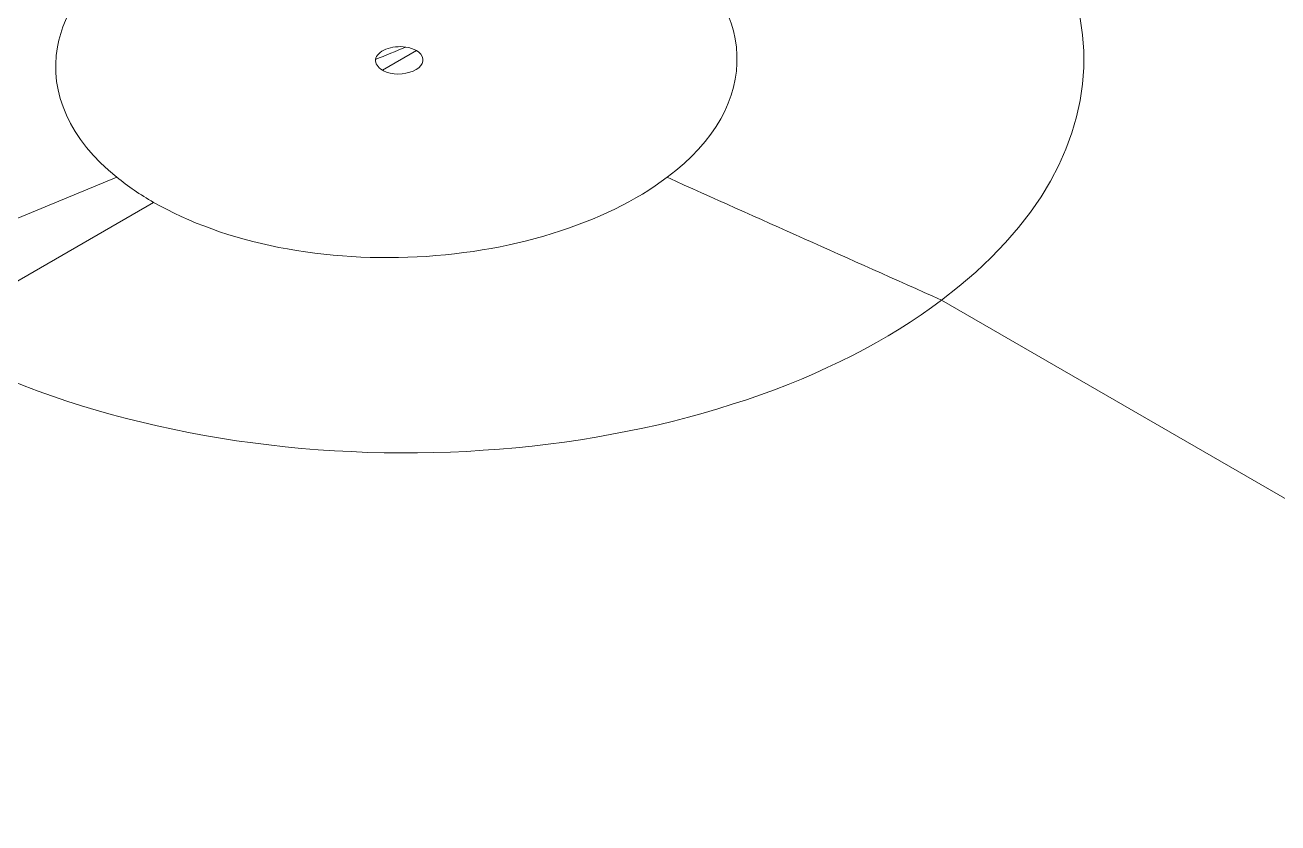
# Model space of a CAD drawing. Header units: millimetres. Extents: x 474.7 to 528.3, y 13.1 to 23.5.
# Drawn here: x 511.45104 to 511.46507, y 19.93636 to 19.9453 of the extents above; entities that cross this region are included whole.
import ezdxf

# ---------------------------------------------------------------- set-up
doc = ezdxf.new("R2010")
doc.units = ezdxf.units.MM
doc.header["$LTSCALE"] = 2.5
doc.layers.add('I-ARQ', color=8, linetype='Continuous')

msp = doc.modelspace()

# ---------------------------------------------------------------- linework, layer by layer
at = {"layer": 'I-ARQ', "lineweight": 5}
for points, knots in [([(511.494685, 19.931729, 18.195494), (511.505869, 19.942363, 18.180456), (511.502541, 19.956072, 18.161068), (511.486726, 19.96452, 18.149121), (511.486726, 19.96452, 18.149121), (511.47091, 19.972969, 18.137173), (511.446978, 19.97382, 18.135968), (511.429484, 19.966558, 18.146239)], [0, 0, 0, 0, 0.5, 0.5, 0.5, 0.5, 1, 1, 1, 1]), ([(511.485876, 19.928031, 18.200724), (511.501468, 19.937033, 18.187993), (511.502479, 19.951438, 18.167622), (511.4882, 19.961139, 18.153903), (511.4882, 19.961139, 18.153903), (511.47392, 19.97084, 18.140184), (511.449135, 19.972587, 18.137713), (511.431232, 19.965154, 18.148224)], [0, 0, 0, 0, 0.5, 0.5, 0.5, 0.5, 1, 1, 1, 1]), ([(511.485405, 19.928303, 18.200339), (511.50068, 19.937123, 18.187867), (511.501747, 19.95122, 18.16793), (511.48786, 19.960774, 18.154418), (511.48786, 19.960774, 18.154418), (511.473975, 19.970328, 18.140907), (511.449744, 19.97217, 18.138302), (511.432047, 19.965016, 18.148419)], [0, 0, 0, 0, 0.5, 0.5, 0.5, 0.5, 1, 1, 1, 1]), ([(511.483241, 19.929552, 18.198573), (511.497395, 19.937724, 18.187017), (511.498383, 19.950786, 18.168543), (511.485517, 19.959639, 18.156024), (511.485517, 19.959639, 18.156024), (511.47265, 19.968492, 18.143504), (511.450199, 19.970198, 18.141091), (511.433802, 19.96357, 18.150465)], [0, 0, 0, 0, 0.5, 0.5, 0.5, 0.5, 1, 1, 1, 1]), ([(511.461304, 19.942218, 18.180661), (511.463502, 19.943861, 18.178337), (511.46342, 19.946166, 18.175078), (511.461105, 19.947755, 18.172831), (511.461105, 19.947755, 18.172831), (511.458792, 19.949343, 18.170585), (511.454873, 19.949785, 18.169959), (511.451694, 19.948818, 18.171328)], [0, 0, 0, 0, 0.5, 0.5, 0.5, 0.5, 1, 1, 1, 1]), ([(511.458233, 19.943594, 18.178715), (511.459312, 19.944401, 18.177573), (511.459271, 19.945532, 18.175974), (511.458135, 19.946313, 18.17487), (511.458135, 19.946313, 18.17487), (511.456999, 19.947093, 18.173767), (511.455074, 19.947311, 18.173458), (511.453512, 19.946835, 18.174131)], [0, 0, 0, 0, 0.5, 0.5, 0.5, 0.5, 1, 1, 1, 1]), ([(511.451407, 19.945055, 18.176649), (511.451407, 19.945055, 18.176649), (511.451422, 19.94513, 18.176543), (511.451422, 19.94513, 18.176543), (511.451422, 19.94513, 18.176543), (511.451422, 19.94513, 18.176543), (511.451443, 19.945204, 18.176437), (511.451443, 19.945204, 18.176437), (511.451443, 19.945204, 18.176437), (511.451443, 19.945204, 18.176437), (511.451466, 19.945278, 18.176333), (511.451466, 19.945278, 18.176333), (511.451466, 19.945278, 18.176333), (511.451466, 19.945278, 18.176333), (511.451495, 19.945351, 18.17623), (511.451495, 19.945351, 18.17623), (511.451495, 19.945351, 18.17623), (511.451495, 19.945351, 18.17623), (511.451528, 19.945424, 18.176127), (511.451528, 19.945424, 18.176127), (511.451528, 19.945424, 18.176127), (511.451528, 19.945424, 18.176127), (511.451565, 19.945496, 18.176025), (511.451565, 19.945496, 18.176025), (511.451565, 19.945496, 18.176025), (511.451565, 19.945496, 18.176025), (511.451606, 19.945567, 18.175925), (511.451606, 19.945567, 18.175925), (511.451606, 19.945567, 18.175925), (511.451606, 19.945567, 18.175925), (511.451651, 19.945637, 18.175825), (511.451651, 19.945637, 18.175825), (511.451651, 19.945637, 18.175825), (511.451651, 19.945637, 18.175825), (511.451701, 19.945707, 18.175727), (511.451701, 19.945707, 18.175727), (511.451701, 19.945707, 18.175727), (511.451701, 19.945707, 18.175727), (511.451754, 19.945775, 18.17563), (511.451754, 19.945775, 18.17563), (511.451754, 19.945775, 18.17563), (511.451754, 19.945775, 18.17563), (511.451811, 19.945842, 18.175535), (511.451811, 19.945842, 18.175535), (511.451811, 19.945842, 18.175535), (511.451811, 19.945842, 18.175535), (511.451872, 19.945908, 18.175442), (511.451872, 19.945908, 18.175442), (511.451872, 19.945908, 18.175442), (511.451872, 19.945908, 18.175442), (511.451936, 19.945974, 18.17535), (511.451936, 19.945974, 18.17535), (511.451936, 19.945974, 18.17535), (511.451936, 19.945974, 18.17535), (511.452005, 19.946037, 18.17526), (511.452005, 19.946037, 18.17526), (511.452005, 19.946037, 18.17526), (511.452005, 19.946037, 18.17526), (511.452076, 19.946099, 18.175172), (511.452076, 19.946099, 18.175172), (511.452076, 19.946099, 18.175172), (511.452076, 19.946099, 18.175172), (511.452151, 19.94616, 18.175086), (511.452151, 19.94616, 18.175086), (511.452151, 19.94616, 18.175086), (511.452151, 19.94616, 18.175086), (511.45223, 19.946219, 18.175002), (511.45223, 19.946219, 18.175002), (511.45223, 19.946219, 18.175002), (511.45223, 19.946219, 18.175002), (511.452311, 19.946277, 18.174921), (511.452311, 19.946277, 18.174921), (511.452311, 19.946277, 18.174921), (511.452311, 19.946277, 18.174921), (511.452396, 19.946333, 18.174841), (511.452396, 19.946333, 18.174841), (511.452396, 19.946333, 18.174841), (511.452396, 19.946333, 18.174841), (511.452484, 19.946389, 18.174762), (511.452484, 19.946389, 18.174762), (511.452484, 19.946389, 18.174762), (511.452484, 19.946389, 18.174762), (511.452575, 19.946442, 18.174688), (511.452575, 19.946442, 18.174688), (511.452575, 19.946442, 18.174688), (511.452575, 19.946442, 18.174688), (511.452669, 19.946493, 18.174615), (511.452669, 19.946493, 18.174615), (511.452669, 19.946493, 18.174615), (511.452669, 19.946493, 18.174615), (511.452765, 19.946542, 18.174545), (511.452765, 19.946542, 18.174545), (511.452765, 19.946542, 18.174545), (511.452765, 19.946542, 18.174545), (511.452865, 19.94659, 18.174478), (511.452865, 19.94659, 18.174478), (511.452865, 19.94659, 18.174478), (511.452865, 19.94659, 18.174478), (511.452967, 19.946636, 18.174413), (511.452967, 19.946636, 18.174413), (511.452967, 19.946636, 18.174413), (511.452967, 19.946636, 18.174413), (511.453072, 19.94668, 18.174351), (511.453072, 19.94668, 18.174351), (511.453072, 19.94668, 18.174351), (511.453072, 19.94668, 18.174351), (511.453179, 19.946722, 18.174291), (511.453179, 19.946722, 18.174291), (511.453179, 19.946722, 18.174291), (511.453179, 19.946722, 18.174291), (511.453287, 19.946762, 18.174235), (511.453287, 19.946762, 18.174235), (511.453287, 19.946762, 18.174235), (511.453287, 19.946762, 18.174235), (511.453399, 19.9468, 18.174181), (511.453399, 19.9468, 18.174181), (511.453399, 19.9468, 18.174181), (511.453399, 19.9468, 18.174181), (511.453512, 19.946835, 18.174131), (511.453512, 19.946835, 18.174131)], [0, 0, 0, 0, 0.033333, 0.033333, 0.033333, 0.033333, 0.066667, 0.066667, 0.066667, 0.066667, 0.1, 0.1, 0.1, 0.1, 0.133333, 0.133333, 0.133333, 0.133333, 0.166667, 0.166667, 0.166667, 0.166667, 0.2, 0.2, 0.2, 0.2, 0.233333, 0.233333, 0.233333, 0.233333, 0.266667, 0.266667, 0.266667, 0.266667, 0.3, 0.3, 0.3, 0.3, 0.333333, 0.333333, 0.333333, 0.333333, 0.366667, 0.366667, 0.366667, 0.366667, 0.4, 0.4, 0.4, 0.4, 0.433333, 0.433333, 0.433333, 0.433333, 0.466667, 0.466667, 0.466667, 0.466667, 0.5, 0.5, 0.5, 0.5, 0.533333, 0.533333, 0.533333, 0.533333, 0.566667, 0.566667, 0.566667, 0.566667, 0.6, 0.6, 0.6, 0.6, 0.633333, 0.633333, 0.633333, 0.633333, 0.666667, 0.666667, 0.666667, 0.666667, 0.7, 0.7, 0.7, 0.7, 0.733333, 0.733333, 0.733333, 0.733333, 0.766667, 0.766667, 0.766667, 0.766667, 0.8, 0.8, 0.8, 0.8, 0.833333, 0.833333, 0.833333, 0.833333, 0.866667, 0.866667, 0.866667, 0.866667, 0.9, 0.9, 0.9, 0.9, 0.933333, 0.933333, 0.933333, 0.933333, 0.966667, 0.966667, 0.966667, 0.966667, 1, 1, 1, 1]), ([(511.455307, 19.945053, 18.176651), (511.45523, 19.945064, 18.176636), (511.455148, 19.945055, 18.176649), (511.455083, 19.945028, 18.176687), (511.455083, 19.945028, 18.176687), (511.455018, 19.945001, 18.176725), (511.454976, 19.94496, 18.176783), (511.454967, 19.944914, 18.176848)], [0, 0, 0, 0, 0.5, 0.5, 0.5, 0.5, 1, 1, 1, 1]), ([(511.455427, 19.945013, 18.176708), (511.455427, 19.945013, 18.176708), (511.455454, 19.944994, 18.176736), (511.455454, 19.944994, 18.176736), (511.455454, 19.944994, 18.176736), (511.455454, 19.944994, 18.176736), (511.455476, 19.944972, 18.176766), (511.455476, 19.944972, 18.176766), (511.455476, 19.944972, 18.176766), (511.455476, 19.944972, 18.176766), (511.455491, 19.944948, 18.176801), (511.455491, 19.944948, 18.176801), (511.455491, 19.944948, 18.176801), (511.455491, 19.944948, 18.176801), (511.455498, 19.944922, 18.176837), (511.455498, 19.944922, 18.176837), (511.455498, 19.944922, 18.176837), (511.455498, 19.944922, 18.176837), (511.455498, 19.944896, 18.176873), (511.455498, 19.944896, 18.176873), (511.455498, 19.944896, 18.176873), (511.455498, 19.944896, 18.176873), (511.455491, 19.94487, 18.17691), (511.455491, 19.94487, 18.17691), (511.455491, 19.94487, 18.17691), (511.455491, 19.94487, 18.17691), (511.455475, 19.944845, 18.176945), (511.455475, 19.944845, 18.176945), (511.455475, 19.944845, 18.176945), (511.455475, 19.944845, 18.176945), (511.455452, 19.944822, 18.176978), (511.455452, 19.944822, 18.176978), (511.455452, 19.944822, 18.176978), (511.455452, 19.944822, 18.176978), (511.455424, 19.944801, 18.177007), (511.455424, 19.944801, 18.177007), (511.455424, 19.944801, 18.177007), (511.455424, 19.944801, 18.177007), (511.455389, 19.944784, 18.177032), (511.455389, 19.944784, 18.177032), (511.455389, 19.944784, 18.177032), (511.455389, 19.944784, 18.177032), (511.455351, 19.94477, 18.177052), (511.455351, 19.94477, 18.177052), (511.455351, 19.94477, 18.177052), (511.455351, 19.94477, 18.177052), (511.455308, 19.944759, 18.177067), (511.455308, 19.944759, 18.177067), (511.455308, 19.944759, 18.177067), (511.455308, 19.944759, 18.177067), (511.455265, 19.944753, 18.177076), (511.455265, 19.944753, 18.177076), (511.455265, 19.944753, 18.177076), (511.455265, 19.944753, 18.177076), (511.455219, 19.944751, 18.177078), (511.455219, 19.944751, 18.177078), (511.455219, 19.944751, 18.177078), (511.455219, 19.944751, 18.177078), (511.455175, 19.944754, 18.177074), (511.455175, 19.944754, 18.177074), (511.455175, 19.944754, 18.177074), (511.455175, 19.944754, 18.177074), (511.455133, 19.944761, 18.177064), (511.455133, 19.944761, 18.177064), (511.455133, 19.944761, 18.177064), (511.455133, 19.944761, 18.177064), (511.455092, 19.944773, 18.177048), (511.455092, 19.944773, 18.177048), (511.455092, 19.944773, 18.177048), (511.455092, 19.944773, 18.177048), (511.455057, 19.944788, 18.177027), (511.455057, 19.944788, 18.177027), (511.455057, 19.944788, 18.177027), (511.455057, 19.944788, 18.177027), (511.455046, 19.944793, 18.177019), (511.455046, 19.944793, 18.177019)], [0, 0, 0, 0, 0.052632, 0.052632, 0.052632, 0.052632, 0.105263, 0.105263, 0.105263, 0.105263, 0.157895, 0.157895, 0.157895, 0.157895, 0.210526, 0.210526, 0.210526, 0.210526, 0.263158, 0.263158, 0.263158, 0.263158, 0.315789, 0.315789, 0.315789, 0.315789, 0.368421, 0.368421, 0.368421, 0.368421, 0.421053, 0.421053, 0.421053, 0.421053, 0.473684, 0.473684, 0.473684, 0.473684, 0.526316, 0.526316, 0.526316, 0.526316, 0.578947, 0.578947, 0.578947, 0.578947, 0.631579, 0.631579, 0.631579, 0.631579, 0.684211, 0.684211, 0.684211, 0.684211, 0.736842, 0.736842, 0.736842, 0.736842, 0.789474, 0.789474, 0.789474, 0.789474, 0.842105, 0.842105, 0.842105, 0.842105, 0.894737, 0.894737, 0.894737, 0.894737, 0.947368, 0.947368, 0.947368, 0.947368, 1, 1, 1, 1]), ([(511.458233, 19.943594, 18.178715), (511.458233, 19.943594, 18.178715), (511.458167, 19.943546, 18.178783), (511.458167, 19.943546, 18.178783), (511.458167, 19.943546, 18.178783), (511.458167, 19.943546, 18.178783), (511.458099, 19.943498, 18.17885), (511.458099, 19.943498, 18.17885), (511.458099, 19.943498, 18.17885), (511.458099, 19.943498, 18.17885), (511.458029, 19.943452, 18.178915), (511.458029, 19.943452, 18.178915), (511.458029, 19.943452, 18.178915), (511.458029, 19.943452, 18.178915), (511.457956, 19.943407, 18.178979), (511.457956, 19.943407, 18.178979), (511.457956, 19.943407, 18.178979), (511.457956, 19.943407, 18.178979), (511.457882, 19.943364, 18.17904), (511.457882, 19.943364, 18.17904), (511.457882, 19.943364, 18.17904), (511.457882, 19.943364, 18.17904), (511.457805, 19.943321, 18.179101), (511.457805, 19.943321, 18.179101), (511.457805, 19.943321, 18.179101), (511.457805, 19.943321, 18.179101), (511.457727, 19.94328, 18.179159), (511.457727, 19.94328, 18.179159), (511.457727, 19.94328, 18.179159), (511.457727, 19.94328, 18.179159), (511.457646, 19.943239, 18.179216), (511.457646, 19.943239, 18.179216), (511.457646, 19.943239, 18.179216), (511.457646, 19.943239, 18.179216), (511.457564, 19.9432, 18.179272), (511.457564, 19.9432, 18.179272), (511.457564, 19.9432, 18.179272), (511.457564, 19.9432, 18.179272), (511.457481, 19.943162, 18.179326), (511.457481, 19.943162, 18.179326), (511.457481, 19.943162, 18.179326), (511.457481, 19.943162, 18.179326), (511.457395, 19.943126, 18.179376), (511.457395, 19.943126, 18.179376), (511.457395, 19.943126, 18.179376), (511.457395, 19.943126, 18.179376), (511.457308, 19.943091, 18.179427), (511.457308, 19.943091, 18.179427), (511.457308, 19.943091, 18.179427), (511.457308, 19.943091, 18.179427), (511.457219, 19.943057, 18.179475), (511.457219, 19.943057, 18.179475), (511.457219, 19.943057, 18.179475), (511.457219, 19.943057, 18.179475), (511.457129, 19.943024, 18.17952), (511.457129, 19.943024, 18.17952), (511.457129, 19.943024, 18.17952), (511.457129, 19.943024, 18.17952), (511.457038, 19.942994, 18.179564), (511.457038, 19.942994, 18.179564), (511.457038, 19.942994, 18.179564), (511.457038, 19.942994, 18.179564), (511.456945, 19.942964, 18.179606), (511.456945, 19.942964, 18.179606), (511.456945, 19.942964, 18.179606), (511.456945, 19.942964, 18.179606), (511.45685, 19.942935, 18.179646), (511.45685, 19.942935, 18.179646), (511.45685, 19.942935, 18.179646), (511.45685, 19.942935, 18.179646), (511.456755, 19.942909, 18.179684), (511.456755, 19.942909, 18.179684), (511.456755, 19.942909, 18.179684), (511.456755, 19.942909, 18.179684), (511.456658, 19.942884, 18.179719), (511.456658, 19.942884, 18.179719), (511.456658, 19.942884, 18.179719), (511.456658, 19.942884, 18.179719), (511.456561, 19.94286, 18.179753), (511.456561, 19.94286, 18.179753), (511.456561, 19.94286, 18.179753), (511.456561, 19.94286, 18.179753), (511.456462, 19.942838, 18.179784), (511.456462, 19.942838, 18.179784), (511.456462, 19.942838, 18.179784), (511.456462, 19.942838, 18.179784), (511.456363, 19.942817, 18.179813), (511.456363, 19.942817, 18.179813), (511.456363, 19.942817, 18.179813), (511.456363, 19.942817, 18.179813), (511.456262, 19.942798, 18.17984), (511.456262, 19.942798, 18.17984), (511.456262, 19.942798, 18.17984), (511.456262, 19.942798, 18.17984), (511.45616, 19.942781, 18.179865), (511.45616, 19.942781, 18.179865), (511.45616, 19.942781, 18.179865), (511.45616, 19.942781, 18.179865), (511.456059, 19.942765, 18.179888), (511.456059, 19.942765, 18.179888), (511.456059, 19.942765, 18.179888), (511.456059, 19.942765, 18.179888), (511.455956, 19.942751, 18.179908), (511.455956, 19.942751, 18.179908), (511.455956, 19.942751, 18.179908), (511.455956, 19.942751, 18.179908), (511.455853, 19.942737, 18.179926), (511.455853, 19.942737, 18.179926), (511.455853, 19.942737, 18.179926), (511.455853, 19.942737, 18.179926), (511.455749, 19.942726, 18.179942), (511.455749, 19.942726, 18.179942), (511.455749, 19.942726, 18.179942), (511.455749, 19.942726, 18.179942), (511.455644, 19.942717, 18.179955), (511.455644, 19.942717, 18.179955), (511.455644, 19.942717, 18.179955), (511.455644, 19.942717, 18.179955), (511.455539, 19.942709, 18.179966), (511.455539, 19.942709, 18.179966), (511.455539, 19.942709, 18.179966), (511.455539, 19.942709, 18.179966), (511.455435, 19.942703, 18.179975), (511.455435, 19.942703, 18.179975), (511.455435, 19.942703, 18.179975), (511.455435, 19.942703, 18.179975), (511.455329, 19.942699, 18.179981), (511.455329, 19.942699, 18.179981), (511.455329, 19.942699, 18.179981), (511.455329, 19.942699, 18.179981), (511.455225, 19.942696, 18.179985), (511.455225, 19.942696, 18.179985), (511.455225, 19.942696, 18.179985), (511.455225, 19.942696, 18.179985), (511.455119, 19.942695, 18.179987), (511.455119, 19.942695, 18.179987), (511.455119, 19.942695, 18.179987), (511.455119, 19.942695, 18.179987), (511.455014, 19.942695, 18.179986), (511.455014, 19.942695, 18.179986), (511.455014, 19.942695, 18.179986), (511.455014, 19.942695, 18.179986), (511.454909, 19.942697, 18.179984), (511.454909, 19.942697, 18.179984), (511.454909, 19.942697, 18.179984), (511.454909, 19.942697, 18.179984), (511.454804, 19.942701, 18.179978), (511.454804, 19.942701, 18.179978), (511.454804, 19.942701, 18.179978), (511.454804, 19.942701, 18.179978), (511.4547, 19.942707, 18.179969), (511.4547, 19.942707, 18.179969), (511.4547, 19.942707, 18.179969), (511.4547, 19.942707, 18.179969), (511.454596, 19.942714, 18.179959), (511.454596, 19.942714, 18.179959), (511.454596, 19.942714, 18.179959), (511.454596, 19.942714, 18.179959), (511.454492, 19.942722, 18.179948), (511.454492, 19.942722, 18.179948), (511.454492, 19.942722, 18.179948), (511.454492, 19.942722, 18.179948), (511.454389, 19.942733, 18.179933), (511.454389, 19.942733, 18.179933), (511.454389, 19.942733, 18.179933), (511.454389, 19.942733, 18.179933), (511.454287, 19.942746, 18.179915), (511.454287, 19.942746, 18.179915), (511.454287, 19.942746, 18.179915), (511.454287, 19.942746, 18.179915), (511.454184, 19.942759, 18.179896), (511.454184, 19.942759, 18.179896), (511.454184, 19.942759, 18.179896), (511.454184, 19.942759, 18.179896), (511.454084, 19.942775, 18.179874), (511.454084, 19.942775, 18.179874), (511.454084, 19.942775, 18.179874), (511.454084, 19.942775, 18.179874), (511.453983, 19.942792, 18.179849), (511.453983, 19.942792, 18.179849), (511.453983, 19.942792, 18.179849), (511.453983, 19.942792, 18.179849), (511.453884, 19.94281, 18.179823), (511.453884, 19.94281, 18.179823), (511.453884, 19.94281, 18.179823), (511.453884, 19.94281, 18.179823), (511.453786, 19.942831, 18.179794), (511.453786, 19.942831, 18.179794), (511.453786, 19.942831, 18.179794), (511.453786, 19.942831, 18.179794), (511.453689, 19.942853, 18.179763), (511.453689, 19.942853, 18.179763), (511.453689, 19.942853, 18.179763), (511.453689, 19.942853, 18.179763), (511.453593, 19.942876, 18.17973), (511.453593, 19.942876, 18.17973), (511.453593, 19.942876, 18.17973), (511.453593, 19.942876, 18.17973), (511.453498, 19.942901, 18.179695), (511.453498, 19.942901, 18.179695), (511.453498, 19.942901, 18.179695), (511.453498, 19.942901, 18.179695), (511.453404, 19.942928, 18.179657), (511.453404, 19.942928, 18.179657), (511.453404, 19.942928, 18.179657), (511.453404, 19.942928, 18.179657), (511.453312, 19.942955, 18.179618), (511.453312, 19.942955, 18.179618), (511.453312, 19.942955, 18.179618), (511.453312, 19.942955, 18.179618), (511.453222, 19.942985, 18.179576), (511.453222, 19.942985, 18.179576), (511.453222, 19.942985, 18.179576), (511.453222, 19.942985, 18.179576), (511.453133, 19.943016, 18.179532), (511.453133, 19.943016, 18.179532), (511.453133, 19.943016, 18.179532), (511.453133, 19.943016, 18.179532), (511.453046, 19.943049, 18.179486), (511.453046, 19.943049, 18.179486), (511.453046, 19.943049, 18.179486), (511.453046, 19.943049, 18.179486), (511.452959, 19.943082, 18.179439), (511.452959, 19.943082, 18.179439), (511.452959, 19.943082, 18.179439), (511.452959, 19.943082, 18.179439), (511.452876, 19.943118, 18.179389), (511.452876, 19.943118, 18.179389), (511.452876, 19.943118, 18.179389), (511.452876, 19.943118, 18.179389), (511.452793, 19.943154, 18.179337), (511.452793, 19.943154, 18.179337), (511.452793, 19.943154, 18.179337), (511.452793, 19.943154, 18.179337), (511.452712, 19.943192, 18.179283), (511.452712, 19.943192, 18.179283), (511.452712, 19.943192, 18.179283), (511.452712, 19.943192, 18.179283), (511.452634, 19.943232, 18.179227), (511.452634, 19.943232, 18.179227), (511.452634, 19.943232, 18.179227), (511.452634, 19.943232, 18.179227), (511.452558, 19.943272, 18.17917), (511.452558, 19.943272, 18.17917), (511.452558, 19.943272, 18.17917), (511.452558, 19.943272, 18.17917), (511.452483, 19.943313, 18.179112), (511.452483, 19.943313, 18.179112)], [0, 0, 0, 0, 0.016129, 0.016129, 0.016129, 0.016129, 0.032258, 0.032258, 0.032258, 0.032258, 0.048387, 0.048387, 0.048387, 0.048387, 0.064516, 0.064516, 0.064516, 0.064516, 0.080645, 0.080645, 0.080645, 0.080645, 0.096774, 0.096774, 0.096774, 0.096774, 0.112903, 0.112903, 0.112903, 0.112903, 0.129032, 0.129032, 0.129032, 0.129032, 0.145161, 0.145161, 0.145161, 0.145161, 0.16129, 0.16129, 0.16129, 0.16129, 0.177419, 0.177419, 0.177419, 0.177419, 0.193548, 0.193548, 0.193548, 0.193548, 0.209677, 0.209677, 0.209677, 0.209677, 0.225806, 0.225806, 0.225806, 0.225806, 0.241935, 0.241935, 0.241935, 0.241935, 0.258065, 0.258065, 0.258065, 0.258065, 0.274194, 0.274194, 0.274194, 0.274194, 0.290323, 0.290323, 0.290323, 0.290323, 0.306452, 0.306452, 0.306452, 0.306452, 0.322581, 0.322581, 0.322581, 0.322581, 0.33871, 0.33871, 0.33871, 0.33871, 0.354839, 0.354839, 0.354839, 0.354839, 0.370968, 0.370968, 0.370968, 0.370968, 0.387097, 0.387097, 0.387097, 0.387097, 0.403226, 0.403226, 0.403226, 0.403226, 0.419355, 0.419355, 0.419355, 0.419355, 0.435484, 0.435484, 0.435484, 0.435484, 0.451613, 0.451613, 0.451613, 0.451613, 0.467742, 0.467742, 0.467742, 0.467742, 0.483871, 0.483871, 0.483871, 0.483871, 0.5, 0.5, 0.5, 0.5, 0.516129, 0.516129, 0.516129, 0.516129, 0.532258, 0.532258, 0.532258, 0.532258, 0.548387, 0.548387, 0.548387, 0.548387, 0.564516, 0.564516, 0.564516, 0.564516, 0.580645, 0.580645, 0.580645, 0.580645, 0.596774, 0.596774, 0.596774, 0.596774, 0.612903, 0.612903, 0.612903, 0.612903, 0.629032, 0.629032, 0.629032, 0.629032, 0.645161, 0.645161, 0.645161, 0.645161, 0.66129, 0.66129, 0.66129, 0.66129, 0.677419, 0.677419, 0.677419, 0.677419, 0.693548, 0.693548, 0.693548, 0.693548, 0.709677, 0.709677, 0.709677, 0.709677, 0.725806, 0.725806, 0.725806, 0.725806, 0.741935, 0.741935, 0.741935, 0.741935, 0.758065, 0.758065, 0.758065, 0.758065, 0.774194, 0.774194, 0.774194, 0.774194, 0.790323, 0.790323, 0.790323, 0.790323, 0.806452, 0.806452, 0.806452, 0.806452, 0.822581, 0.822581, 0.822581, 0.822581, 0.83871, 0.83871, 0.83871, 0.83871, 0.854839, 0.854839, 0.854839, 0.854839, 0.870968, 0.870968, 0.870968, 0.870968, 0.887097, 0.887097, 0.887097, 0.887097, 0.903226, 0.903226, 0.903226, 0.903226, 0.919355, 0.919355, 0.919355, 0.919355, 0.935484, 0.935484, 0.935484, 0.935484, 0.951613, 0.951613, 0.951613, 0.951613, 0.967742, 0.967742, 0.967742, 0.967742, 0.983871, 0.983871, 0.983871, 0.983871, 1, 1, 1, 1]), ([(511.461304, 19.942218, 18.180661), (511.461304, 19.942218, 18.180661), (511.461191, 19.942135, 18.180778), (511.461191, 19.942135, 18.180778), (511.461191, 19.942135, 18.180778), (511.461191, 19.942135, 18.180778), (511.461075, 19.942053, 18.180894), (511.461075, 19.942053, 18.180894), (511.461075, 19.942053, 18.180894), (511.461075, 19.942053, 18.180894), (511.460955, 19.941973, 18.181007), (511.460955, 19.941973, 18.181007), (511.460955, 19.941973, 18.181007), (511.460955, 19.941973, 18.181007), (511.460832, 19.941895, 18.181118), (511.460832, 19.941895, 18.181118), (511.460832, 19.941895, 18.181118), (511.460832, 19.941895, 18.181118), (511.460706, 19.941818, 18.181226), (511.460706, 19.941818, 18.181226), (511.460706, 19.941818, 18.181226), (511.460706, 19.941818, 18.181226), (511.460576, 19.941743, 18.181332), (511.460576, 19.941743, 18.181332), (511.460576, 19.941743, 18.181332), (511.460576, 19.941743, 18.181332), (511.460443, 19.941671, 18.181435), (511.460443, 19.941671, 18.181435), (511.460443, 19.941671, 18.181435), (511.460443, 19.941671, 18.181435), (511.460307, 19.941599, 18.181536), (511.460307, 19.941599, 18.181536), (511.460307, 19.941599, 18.181536), (511.460307, 19.941599, 18.181536), (511.460168, 19.941531, 18.181633), (511.460168, 19.941531, 18.181633), (511.460168, 19.941531, 18.181633), (511.460168, 19.941531, 18.181633), (511.460026, 19.941463, 18.181728), (511.460026, 19.941463, 18.181728), (511.460026, 19.941463, 18.181728), (511.460026, 19.941463, 18.181728), (511.459882, 19.941398, 18.18182), (511.459882, 19.941398, 18.18182), (511.459882, 19.941398, 18.18182), (511.459882, 19.941398, 18.18182), (511.459735, 19.941335, 18.181909), (511.459735, 19.941335, 18.181909), (511.459735, 19.941335, 18.181909), (511.459735, 19.941335, 18.181909), (511.459586, 19.941274, 18.181995), (511.459586, 19.941274, 18.181995), (511.459586, 19.941274, 18.181995), (511.459586, 19.941274, 18.181995), (511.459433, 19.941215, 18.182079), (511.459433, 19.941215, 18.182079), (511.459433, 19.941215, 18.182079), (511.459433, 19.941215, 18.182079), (511.459278, 19.941159, 18.182159), (511.459278, 19.941159, 18.182159), (511.459278, 19.941159, 18.182159), (511.459278, 19.941159, 18.182159), (511.459122, 19.941104, 18.182236), (511.459122, 19.941104, 18.182236), (511.459122, 19.941104, 18.182236), (511.459122, 19.941104, 18.182236), (511.458962, 19.941052, 18.18231), (511.458962, 19.941052, 18.18231), (511.458962, 19.941052, 18.18231), (511.458962, 19.941052, 18.18231), (511.4588, 19.941002, 18.182381), (511.4588, 19.941002, 18.182381), (511.4588, 19.941002, 18.182381), (511.4588, 19.941002, 18.182381), (511.458637, 19.940954, 18.182449), (511.458637, 19.940954, 18.182449), (511.458637, 19.940954, 18.182449), (511.458637, 19.940954, 18.182449), (511.458471, 19.940908, 18.182514), (511.458471, 19.940908, 18.182514), (511.458471, 19.940908, 18.182514), (511.458471, 19.940908, 18.182514), (511.458303, 19.940865, 18.182575), (511.458303, 19.940865, 18.182575), (511.458303, 19.940865, 18.182575), (511.458303, 19.940865, 18.182575), (511.458134, 19.940824, 18.182632), (511.458134, 19.940824, 18.182632), (511.458134, 19.940824, 18.182632), (511.458134, 19.940824, 18.182632), (511.457962, 19.940786, 18.182687), (511.457962, 19.940786, 18.182687), (511.457962, 19.940786, 18.182687), (511.457962, 19.940786, 18.182687), (511.457789, 19.94075, 18.182737), (511.457789, 19.94075, 18.182737), (511.457789, 19.94075, 18.182737), (511.457789, 19.94075, 18.182737), (511.457614, 19.940716, 18.182785), (511.457614, 19.940716, 18.182785), (511.457614, 19.940716, 18.182785), (511.457614, 19.940716, 18.182785), (511.457439, 19.940685, 18.182829), (511.457439, 19.940685, 18.182829), (511.457439, 19.940685, 18.182829), (511.457439, 19.940685, 18.182829), (511.457261, 19.940656, 18.18287), (511.457261, 19.940656, 18.18287), (511.457261, 19.940656, 18.18287), (511.457261, 19.940656, 18.18287), (511.457083, 19.94063, 18.182907), (511.457083, 19.94063, 18.182907), (511.457083, 19.94063, 18.182907), (511.457083, 19.94063, 18.182907), (511.456902, 19.940606, 18.182941), (511.456902, 19.940606, 18.182941), (511.456902, 19.940606, 18.182941), (511.456902, 19.940606, 18.182941), (511.456721, 19.940585, 18.182971), (511.456721, 19.940585, 18.182971), (511.456721, 19.940585, 18.182971), (511.456721, 19.940585, 18.182971), (511.45654, 19.940566, 18.182997), (511.45654, 19.940566, 18.182997), (511.45654, 19.940566, 18.182997), (511.45654, 19.940566, 18.182997), (511.456357, 19.94055, 18.18302), (511.456357, 19.94055, 18.18302), (511.456357, 19.94055, 18.18302), (511.456357, 19.94055, 18.18302), (511.456174, 19.940537, 18.183039), (511.456174, 19.940537, 18.183039), (511.456174, 19.940537, 18.183039), (511.456174, 19.940537, 18.183039), (511.45599, 19.940525, 18.183055), (511.45599, 19.940525, 18.183055), (511.45599, 19.940525, 18.183055), (511.45599, 19.940525, 18.183055), (511.455806, 19.940517, 18.183066), (511.455806, 19.940517, 18.183066), (511.455806, 19.940517, 18.183066), (511.455806, 19.940517, 18.183066), (511.45562, 19.940512, 18.183074), (511.45562, 19.940512, 18.183074), (511.45562, 19.940512, 18.183074), (511.45562, 19.940512, 18.183074), (511.455436, 19.940508, 18.183079), (511.455436, 19.940508, 18.183079), (511.455436, 19.940508, 18.183079), (511.455436, 19.940508, 18.183079), (511.45525, 19.940507, 18.18308), (511.45525, 19.940507, 18.18308), (511.45525, 19.940507, 18.18308), (511.45525, 19.940507, 18.18308), (511.455065, 19.94051, 18.183077), (511.455065, 19.94051, 18.183077), (511.455065, 19.94051, 18.183077), (511.455065, 19.94051, 18.183077), (511.454879, 19.940514, 18.18307), (511.454879, 19.940514, 18.18307), (511.454879, 19.940514, 18.18307), (511.454879, 19.940514, 18.18307), (511.454693, 19.940522, 18.18306), (511.454693, 19.940522, 18.18306), (511.454693, 19.940522, 18.18306), (511.454693, 19.940522, 18.18306), (511.454509, 19.940531, 18.183046), (511.454509, 19.940531, 18.183046), (511.454509, 19.940531, 18.183046), (511.454509, 19.940531, 18.183046), (511.454324, 19.940544, 18.183028), (511.454324, 19.940544, 18.183028), (511.454324, 19.940544, 18.183028), (511.454324, 19.940544, 18.183028), (511.454139, 19.940559, 18.183007), (511.454139, 19.940559, 18.183007), (511.454139, 19.940559, 18.183007), (511.454139, 19.940559, 18.183007), (511.453956, 19.940577, 18.182982), (511.453956, 19.940577, 18.182982), (511.453956, 19.940577, 18.182982), (511.453956, 19.940577, 18.182982), (511.453773, 19.940597, 18.182953), (511.453773, 19.940597, 18.182953), (511.453773, 19.940597, 18.182953), (511.453773, 19.940597, 18.182953), (511.453592, 19.94062, 18.182921), (511.453592, 19.94062, 18.182921), (511.453592, 19.94062, 18.182921), (511.453592, 19.94062, 18.182921), (511.453411, 19.940645, 18.182885), (511.453411, 19.940645, 18.182885), (511.453411, 19.940645, 18.182885), (511.453411, 19.940645, 18.182885), (511.45323, 19.940673, 18.182845), (511.45323, 19.940673, 18.182845), (511.45323, 19.940673, 18.182845), (511.45323, 19.940673, 18.182845), (511.453051, 19.940704, 18.182802), (511.453051, 19.940704, 18.182802), (511.453051, 19.940704, 18.182802), (511.453051, 19.940704, 18.182802), (511.452873, 19.940736, 18.182756), (511.452873, 19.940736, 18.182756), (511.452873, 19.940736, 18.182756), (511.452873, 19.940736, 18.182756), (511.452697, 19.940772, 18.182706), (511.452697, 19.940772, 18.182706), (511.452697, 19.940772, 18.182706), (511.452697, 19.940772, 18.182706), (511.452522, 19.94081, 18.182652), (511.452522, 19.94081, 18.182652), (511.452522, 19.94081, 18.182652), (511.452522, 19.94081, 18.182652), (511.452349, 19.940851, 18.182594), (511.452349, 19.940851, 18.182594), (511.452349, 19.940851, 18.182594), (511.452349, 19.940851, 18.182594), (511.452178, 19.940894, 18.182534), (511.452178, 19.940894, 18.182534), (511.452178, 19.940894, 18.182534), (511.452178, 19.940894, 18.182534), (511.452008, 19.940939, 18.182469), (511.452008, 19.940939, 18.182469), (511.452008, 19.940939, 18.182469), (511.452008, 19.940939, 18.182469), (511.45184, 19.940987, 18.182402), (511.45184, 19.940987, 18.182402), (511.45184, 19.940987, 18.182402), (511.45184, 19.940987, 18.182402), (511.451674, 19.941036, 18.182332), (511.451674, 19.941036, 18.182332), (511.451674, 19.941036, 18.182332), (511.451674, 19.941036, 18.182332), (511.45151, 19.941089, 18.182257), (511.45151, 19.941089, 18.182257), (511.45151, 19.941089, 18.182257), (511.45151, 19.941089, 18.182257), (511.451349, 19.941144, 18.18218), (511.451349, 19.941144, 18.18218), (511.451349, 19.941144, 18.18218), (511.451349, 19.941144, 18.18218), (511.451189, 19.941201, 18.182099), (511.451189, 19.941201, 18.182099), (511.451189, 19.941201, 18.182099), (511.451189, 19.941201, 18.182099), (511.451033, 19.94126, 18.182016), (511.451033, 19.94126, 18.182016), (511.451033, 19.94126, 18.182016), (511.451033, 19.94126, 18.182016), (511.450878, 19.941321, 18.181929), (511.450878, 19.941321, 18.181929), (511.450878, 19.941321, 18.181929), (511.450878, 19.941321, 18.181929), (511.450727, 19.941385, 18.181839), (511.450727, 19.941385, 18.181839), (511.450727, 19.941385, 18.181839), (511.450727, 19.941385, 18.181839), (511.450578, 19.94145, 18.181747), (511.450578, 19.94145, 18.181747), (511.450578, 19.94145, 18.181747), (511.450578, 19.94145, 18.181747), (511.450431, 19.941518, 18.18165), (511.450431, 19.941518, 18.18165), (511.450431, 19.941518, 18.18165), (511.450431, 19.941518, 18.18165), (511.450289, 19.941588, 18.181552), (511.450289, 19.941588, 18.181552), (511.450289, 19.941588, 18.181552), (511.450289, 19.941588, 18.181552), (511.450147, 19.94166, 18.18145), (511.450147, 19.94166, 18.18145), (511.450147, 19.94166, 18.18145), (511.450147, 19.94166, 18.18145), (511.45001, 19.941733, 18.181346), (511.45001, 19.941733, 18.181346), (511.45001, 19.941733, 18.181346), (511.45001, 19.941733, 18.181346), (511.449877, 19.941809, 18.18124), (511.449877, 19.941809, 18.18124)], [0, 0, 0, 0, 0.014286, 0.014286, 0.014286, 0.014286, 0.028571, 0.028571, 0.028571, 0.028571, 0.042857, 0.042857, 0.042857, 0.042857, 0.057143, 0.057143, 0.057143, 0.057143, 0.071429, 0.071429, 0.071429, 0.071429, 0.085714, 0.085714, 0.085714, 0.085714, 0.1, 0.1, 0.1, 0.1, 0.114286, 0.114286, 0.114286, 0.114286, 0.128571, 0.128571, 0.128571, 0.128571, 0.142857, 0.142857, 0.142857, 0.142857, 0.157143, 0.157143, 0.157143, 0.157143, 0.171429, 0.171429, 0.171429, 0.171429, 0.185714, 0.185714, 0.185714, 0.185714, 0.2, 0.2, 0.2, 0.2, 0.214286, 0.214286, 0.214286, 0.214286, 0.228571, 0.228571, 0.228571, 0.228571, 0.242857, 0.242857, 0.242857, 0.242857, 0.257143, 0.257143, 0.257143, 0.257143, 0.271429, 0.271429, 0.271429, 0.271429, 0.285714, 0.285714, 0.285714, 0.285714, 0.3, 0.3, 0.3, 0.3, 0.314286, 0.314286, 0.314286, 0.314286, 0.328571, 0.328571, 0.328571, 0.328571, 0.342857, 0.342857, 0.342857, 0.342857, 0.357143, 0.357143, 0.357143, 0.357143, 0.371429, 0.371429, 0.371429, 0.371429, 0.385714, 0.385714, 0.385714, 0.385714, 0.4, 0.4, 0.4, 0.4, 0.414286, 0.414286, 0.414286, 0.414286, 0.428571, 0.428571, 0.428571, 0.428571, 0.442857, 0.442857, 0.442857, 0.442857, 0.457143, 0.457143, 0.457143, 0.457143, 0.471429, 0.471429, 0.471429, 0.471429, 0.485714, 0.485714, 0.485714, 0.485714, 0.5, 0.5, 0.5, 0.5, 0.514286, 0.514286, 0.514286, 0.514286, 0.528571, 0.528571, 0.528571, 0.528571, 0.542857, 0.542857, 0.542857, 0.542857, 0.557143, 0.557143, 0.557143, 0.557143, 0.571429, 0.571429, 0.571429, 0.571429, 0.585714, 0.585714, 0.585714, 0.585714, 0.6, 0.6, 0.6, 0.6, 0.614286, 0.614286, 0.614286, 0.614286, 0.628571, 0.628571, 0.628571, 0.628571, 0.642857, 0.642857, 0.642857, 0.642857, 0.657143, 0.657143, 0.657143, 0.657143, 0.671429, 0.671429, 0.671429, 0.671429, 0.685714, 0.685714, 0.685714, 0.685714, 0.7, 0.7, 0.7, 0.7, 0.714286, 0.714286, 0.714286, 0.714286, 0.728571, 0.728571, 0.728571, 0.728571, 0.742857, 0.742857, 0.742857, 0.742857, 0.757143, 0.757143, 0.757143, 0.757143, 0.771429, 0.771429, 0.771429, 0.771429, 0.785714, 0.785714, 0.785714, 0.785714, 0.8, 0.8, 0.8, 0.8, 0.814286, 0.814286, 0.814286, 0.814286, 0.828571, 0.828571, 0.828571, 0.828571, 0.842857, 0.842857, 0.842857, 0.842857, 0.857143, 0.857143, 0.857143, 0.857143, 0.871429, 0.871429, 0.871429, 0.871429, 0.885714, 0.885714, 0.885714, 0.885714, 0.9, 0.9, 0.9, 0.9, 0.914286, 0.914286, 0.914286, 0.914286, 0.928571, 0.928571, 0.928571, 0.928571, 0.942857, 0.942857, 0.942857, 0.942857, 0.957143, 0.957143, 0.957143, 0.957143, 0.971429, 0.971429, 0.971429, 0.971429, 0.985714, 0.985714, 0.985714, 0.985714, 1, 1, 1, 1])]:
    msp.add_open_spline(points, degree=3, knots=knots, dxfattribs=at)
for points in [[(511.451407, 19.945055, 18.176649), (511.451312, 19.944537, 18.177381), (511.451547, 19.944018, 18.178115), (511.452071, 19.943594, 18.178715)], [(511.455307, 19.945053, 18.176651), (511.455194, 19.945007, 18.176717), (511.455081, 19.94496, 18.176783), (511.454967, 19.944914, 18.176848)], [(511.455427, 19.945013, 18.176708), (511.455427, 19.945013, 18.176708), (511.455046, 19.944793, 18.177019), (511.455046, 19.944793, 18.177019)], [(511.455427, 19.945013, 18.176708), (511.455394, 19.945032, 18.176681), (511.455352, 19.945046, 18.176661), (511.455307, 19.945053, 18.176651)], [(511.454967, 19.944914, 18.176848), (511.454963, 19.94487, 18.176911), (511.454991, 19.944825, 18.176974), (511.455046, 19.944793, 18.177019)], [(511.449073, 19.942355, 18.180467), (511.449073, 19.942355, 18.180467), (511.452071, 19.943594, 18.178715), (511.452071, 19.943594, 18.178715)], [(511.452071, 19.943594, 18.178715), (511.452194, 19.943495, 18.178855), (511.452332, 19.943401, 18.178988), (511.452483, 19.943313, 18.179112)], [(511.458233, 19.943594, 18.178715), (511.459255, 19.943134, 18.179366), (511.460278, 19.942676, 18.180014), (511.461304, 19.942219, 18.18066)], [(511.452483, 19.943313, 18.179112), (511.452483, 19.943313, 18.179112), (511.449877, 19.941809, 18.18124), (511.449877, 19.941809, 18.18124)], [(511.461304, 19.942218, 18.180661), (511.461304, 19.942218, 18.180661), (511.483241, 19.929552, 18.198573), (511.483241, 19.929552, 18.198573)]]:
    msp.add_open_spline(points, degree=3, dxfattribs=at)

doc.saveas('drawing.dxf')
